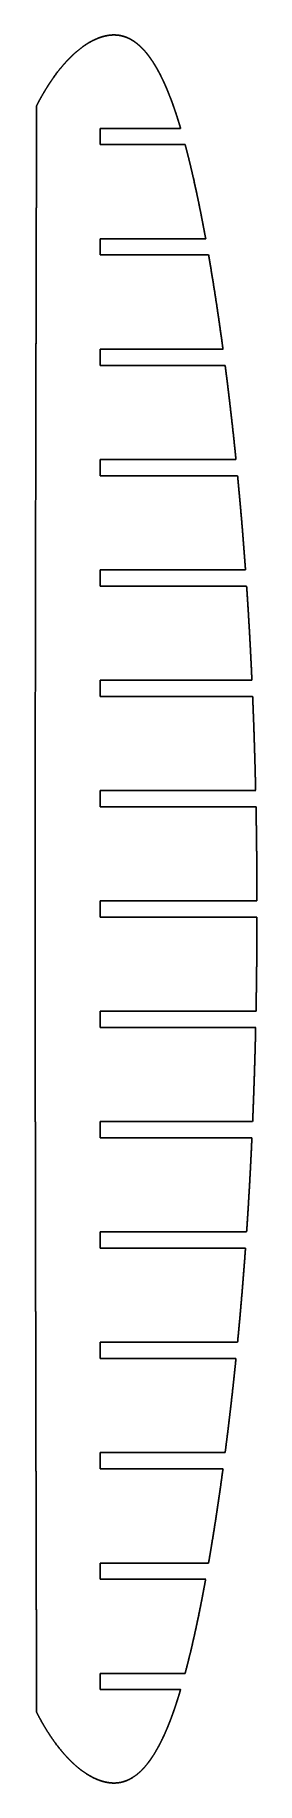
# Model space of a CAD drawing. Header units: metres. Extents: x 27 to 79, y -206 to 206.
import ezdxf

# ---------------------------------------------------------------- set-up
doc = ezdxf.new("R2010")
doc.units = ezdxf.units.M

msp = doc.modelspace()

# ---------------------------------------------------------------- linework, layer by layer
for p, q in [((42.43, 183.9, 1653), (61.37, 183.9, 1653)), ((42.43, 180.1, 1653), (62.43, 180.1, 1653)), ((42.43, 157.9, 1653), (67.26, 157.9, 1653)), ((42.43, 154.1, 1653), (67.94, 154.1, 1653)), ((42.43, 131.9, 1653), (71.33, 131.9, 1653)), ((42.43, 128.1, 1653), (71.83, 128.1, 1653)), ((42.43, 105.9, 1653), (74.38, 105.9, 1653)), ((42.43, 102.1, 1653), (74.76, 102.1, 1653)), ((42.43, 79.9, 1653), (76.62, 79.9, 1653)), ((42.43, 76.1, 1653), (76.88, 76.1, 1653)), ((42.43, 53.9, 1653), (78.13, 53.9, 1653)), ((42.43, 50.1, 1653), (78.3, 50.1, 1653)), ((42.43, 27.9, 1653), (79.01, 27.9, 1653)), ((42.43, 24.1, 1653), (79.09, 24.1, 1653)), ((42.43, 1.9, 1653), (79.31, 1.9, 1653)), ((42.43, -1.9, 1653), (79.31, -1.9, 1653)), ((42.43, -24.1, 1653), (79.09, -24.1, 1653)), ((42.43, -27.9, 1653), (79.01, -27.9, 1653)), ((42.43, -50.1, 1653), (78.3, -50.1, 1653)), ((42.43, -53.9, 1653), (78.13, -53.9, 1653)), ((42.43, -76.1, 1653), (76.88, -76.1, 1653)), ((42.43, -79.9, 1653), (76.62, -79.9, 1653)), ((42.43, -102.1, 1653), (74.76, -102.1, 1653)), ((42.43, -105.9, 1653), (74.38, -105.9, 1653)), ((42.43, -128.1, 1653), (71.83, -128.1, 1653)), ((42.43, -131.9, 1653), (71.33, -131.9, 1653)), ((42.43, -154.1, 1653), (67.93, -154.1, 1653)), ((42.43, -157.9, 1653), (67.26, -157.9, 1653)), ((42.43, -180.1, 1653), (62.43, -180.1, 1653)), ((42.43, -183.9, 1653), (61.37, -183.9, 1653))]:
    msp.add_line(p, q)
for points, knots in [([(61.37, 183.9, 1653), (61.28, 184.22, 1653), (61.18, 184.54, 1653), (61.09, 184.85, 1653), (60.99, 185.17, 1653), (60.9, 185.48, 1653), (60.8, 185.78, 1653), (60.71, 186.09, 1653), (60.41, 187.03, 1653), (60.2, 187.66, 1653), (59.99, 188.28, 1653), (59.79, 188.88, 1653), (59.58, 189.47, 1653), (59.37, 190.04, 1653), (59.17, 190.6, 1653), (58.75, 191.69, 1653), (58.54, 192.23, 1653), (58.32, 192.77, 1653), (58.09, 193.3, 1653), (57.87, 193.84, 1653), (57.63, 194.37, 1653), (57.39, 194.9, 1653), (56.88, 195.96, 1653), (56.62, 196.49, 1653), (56.36, 197.01, 1653), (56.08, 197.53, 1653), (55.79, 198.05, 1653), (55.5, 198.56, 1653), (55.19, 199.06, 1653), (54.6, 199.97, 1653), (54.32, 200.39, 1653), (54.03, 200.79, 1653), (53.74, 201.19, 1653), (53.43, 201.58, 1653), (53.11, 201.97, 1653), (52.78, 202.34, 1653), (52.09, 203.06, 1653), (51.73, 203.4, 1653), (51.36, 203.74, 1653), (50.97, 204.05, 1653), (50.57, 204.35, 1653), (50.15, 204.63, 1653), (49.72, 204.88, 1653), (49.02, 205.22, 1653), (48.76, 205.34, 1653), (48.49, 205.45, 1653), (48.22, 205.54, 1653), (47.95, 205.63, 1653), (47.68, 205.7, 1653), (47.4, 205.77, 1653), (46.73, 205.89, 1653), (46.34, 205.94, 1653), (45.95, 205.96, 1653), (45.55, 205.96, 1653), (45.16, 205.95, 1653), (44.77, 205.91, 1653), (44.38, 205.85, 1653), (43.85, 205.75, 1653), (43.71, 205.72, 1653), (43.57, 205.69, 1653), (43.43, 205.65, 1653), (43.29, 205.62, 1653), (43.15, 205.58, 1653), (43.01, 205.54, 1653), (42.71, 205.45, 1653), (42.55, 205.4, 1653), (42.4, 205.34, 1653), (42.24, 205.29, 1653), (42.08, 205.23, 1653), (41.93, 205.17, 1653), (41.77, 205.1, 1653), (41.07, 204.8, 1653), (40.53, 204.55, 1653), (40.01, 204.26, 1653), (39.49, 203.96, 1653), (38.99, 203.63, 1653), (38.5, 203.29, 1653), (38.03, 202.93, 1653), (36.78, 201.94, 1653), (36.03, 201.27, 1653), (35.31, 200.58, 1653), (34.62, 199.85, 1653), (33.95, 199.11, 1653), (33.31, 198.34, 1653), (32.69, 197.56, 1653), (31.44, 195.87, 1653), (30.81, 194.97, 1653), (30.2, 194.05, 1653), (29.62, 193.12, 1653), (29.06, 192.18, 1653), (28.52, 191.22, 1653), (28, 190.25, 1653), (27.51, 189.27, 1653)], [0, 0, 0, 0, 0, 0, 0, 0, 0, 0.041217, 0.041217, 0.041217, 0.041217, 0.041217, 0.041217, 0.041217, 0.129896, 0.129896, 0.129896, 0.129896, 0.129896, 0.129896, 0.129896, 0.218298, 0.218298, 0.218298, 0.218298, 0.218298, 0.218298, 0.218298, 0.307838, 0.307838, 0.307838, 0.307838, 0.307838, 0.307838, 0.307838, 0.383421, 0.383421, 0.383421, 0.383421, 0.383421, 0.383421, 0.383421, 0.459281, 0.459281, 0.459281, 0.459281, 0.459281, 0.459281, 0.459281, 0.502544, 0.502544, 0.502544, 0.502544, 0.502544, 0.502544, 0.502544, 0.562334, 0.562334, 0.562334, 0.562334, 0.562334, 0.562334, 0.562334, 0.584172, 0.584172, 0.584172, 0.584172, 0.584172, 0.584172, 0.584172, 0.608741, 0.608741, 0.608741, 0.608741, 0.608741, 0.608741, 0.608741, 0.695329, 0.695329, 0.695329, 0.695329, 0.695329, 0.695329, 0.695329, 0.840538, 0.840538, 0.840538, 0.840538, 0.840538, 0.840538, 0.840538, 1, 1, 1, 1, 1, 1, 1, 1, 1]), ([(27.51, 189.27, 1653), (27.51, 189.27, 1653), (27.51, 189.27, 1653), (27.51, 189.27, 1653), (27.51, 189.27, 1653), (27.51, 189.27, 1653), (27.51, 189.27, 1653), (27.51, 189.27, 1653), (27.51, 189.27, 1653), (27.51, 189.26, 1653), (27.51, 189.26, 1653), (27.51, 189.26, 1653), (27.51, 189.26, 1653), (27.51, 189.25, 1653), (27.51, 189.24, 1653), (27.51, 189.23, 1653), (27.51, 189.22, 1653), (27.51, 189.21, 1653), (27.51, 189.2, 1653), (27.51, 189.18, 1653), (27.51, 189.17, 1653), (27.51, 189.15, 1653), (27.51, 189.1, 1653), (27.51, 189.08, 1653), (27.51, 189.05, 1653), (27.51, 189.01, 1653), (27.51, 188.97, 1653), (27.51, 188.93, 1653), (27.51, 188.88, 1653), (27.51, 188.75, 1653), (27.51, 188.67, 1653), (27.51, 188.6, 1653), (27.51, 188.52, 1653), (27.51, 188.44, 1653), (27.51, 188.36, 1653), (27.51, 188.28, 1653), (27.51, 188.06, 1653), (27.5, 187.92, 1653), (27.5, 187.78, 1653), (27.5, 187.63, 1653), (27.5, 187.49, 1653), (27.5, 187.35, 1653), (27.5, 187.2, 1653), (27.5, 186.82, 1653), (27.5, 186.58, 1653), (27.5, 186.34, 1653), (27.5, 186.1, 1653), (27.5, 185.87, 1653), (27.5, 185.63, 1653), (27.5, 185.39, 1653), (27.5, 184.66, 1653), (27.5, 184.16, 1653), (27.49, 183.67, 1653), (27.49, 183.18, 1653), (27.49, 182.69, 1653), (27.49, 182.2, 1653), (27.49, 181.71, 1653), (27.49, 180.25, 1653), (27.48, 179.29, 1653), (27.48, 178.33, 1653), (27.48, 177.37, 1653), (27.48, 176.41, 1653), (27.47, 175.45, 1653), (27.47, 174.49, 1653), (27.46, 172.19, 1653), (27.46, 170.85, 1653), (27.46, 169.51, 1653), (27.45, 168.17, 1653), (27.45, 166.83, 1653), (27.45, 165.5, 1653), (27.44, 164.16, 1653), (27.43, 160.42, 1653), (27.43, 158.02, 1653), (27.42, 155.62, 1653), (27.42, 153.22, 1653), (27.41, 150.82, 1653), (27.4, 148.42, 1653), (27.4, 146.02, 1653), (27.38, 140.41, 1653), (27.38, 137.2, 1653), (27.37, 133.98, 1653), (27.36, 130.77, 1653), (27.35, 127.56, 1653), (27.35, 124.34, 1653), (27.34, 121.13, 1653), (27.33, 115.01, 1653), (27.32, 112.11, 1653), (27.31, 109.2, 1653), (27.31, 106.3, 1653), (27.3, 103.4, 1653), (27.3, 100.49, 1653), (27.29, 97.59, 1653), (27.28, 91.15, 1653), (27.27, 87.61, 1653), (27.26, 84.06, 1653), (27.26, 80.52, 1653), (27.25, 76.98, 1653), (27.25, 73.44, 1653), (27.24, 69.9, 1653), (27.23, 63.23, 1653), (27.22, 60.1, 1653), (27.22, 56.97, 1653), (27.21, 53.83, 1653), (27.21, 50.7, 1653), (27.21, 47.57, 1653), (27.2, 44.44, 1653), (27.19, 39.09, 1653), (27.19, 36.87, 1653), (27.19, 34.65, 1653), (27.18, 32.43, 1653), (27.18, 30.21, 1653), (27.18, 28, 1653), (27.18, 25.78, 1653), (27.17, 22.84, 1653), (27.17, 22.13, 1653), (27.17, 21.44, 1653), (27.17, 20.76, 1653), (27.17, 20.09, 1653), (27.17, 19.44, 1653), (27.17, 18.81, 1653), (27.16, 17.56, 1653), (27.16, 16.96, 1653), (27.16, 16.36, 1653), (27.16, 15.79, 1653), (27.16, 15.23, 1653), (27.16, 14.68, 1653), (27.16, 14.15, 1653), (27.16, 12.8, 1653), (27.16, 11.96, 1653), (27.16, 11.13, 1653), (27.15, 10.29, 1653), (27.15, 9.45, 1653), (27.15, 8.62, 1653), (27.15, 7.78, 1653), (27.15, 6.52, 1653), (27.15, 6.1, 1653), (27.15, 5.67, 1653), (27.15, 5.25, 1653), (27.15, 4.83, 1653), (27.15, 4.4, 1653), (27.15, 3.98, 1653), (27.15, 3.35, 1653), (27.15, 3.15, 1653), (27.15, 2.95, 1653), (27.15, 2.74, 1653), (27.14, 2.54, 1653), (27.14, 2.34, 1653), (27.14, 2.14, 1653), (27.14, 1.8, 1653), (27.14, 1.66, 1653), (27.14, 1.52, 1653), (27.14, 1.39, 1653), (27.14, 1.25, 1653), (27.14, 1.11, 1653), (27.14, 0.98, 1653), (27.14, 0.78, 1653), (27.14, 0.71, 1653), (27.14, 0.65, 1653), (27.14, 0.58, 1653), (27.14, 0.51, 1653), (27.14, 0.45, 1653), (27.14, 0.38, 1653), (27.14, 0.3, 1653), (27.14, 0.27, 1653), (27.14, 0.25, 1653), (27.14, 0.23, 1653), (27.14, 0.21, 1653), (27.14, 0.19, 1653), (27.14, 0.18, 1653), (27.14, 0.14, 1653), (27.14, 0.13, 1653), (27.14, 0.12, 1653), (27.14, 0.1, 1653), (27.14, 0.09, 1653), (27.14, 0.08, 1653), (27.14, 0.07, 1653), (27.14, 0.05, 1653), (27.14, 0.04, 1653), (27.14, 0.03, 1653), (27.14, 0.02, 1653), (27.14, 0.02, 1653), (27.14, 0.01, 1653), (27.14, 0.01, 1653), (27.14, 0, 1653), (27.14, 0, 1653), (27.14, 0, 1653), (27.14, 0, 1653), (27.14, 0, 1653), (27.14, 0, 1653), (27.14, 0, 1653), (27.14, 0, 1653), (27.14, 0, 1653), (27.14, 0, 1653), (27.14, -0.01, 1653), (27.14, -0.01, 1653), (27.14, -0.02, 1653), (27.14, -0.03, 1653), (27.14, -0.06, 1653), (27.14, -0.08, 1653), (27.14, -0.11, 1653), (27.14, -0.13, 1653), (27.14, -0.16, 1653), (27.14, -0.18, 1653), (27.14, -0.21, 1653), (27.14, -0.27, 1653), (27.14, -0.3, 1653), (27.14, -0.33, 1653), (27.14, -0.37, 1653), (27.14, -0.41, 1653), (27.14, -0.45, 1653), (27.14, -0.5, 1653), (27.14, -0.6, 1653), (27.14, -0.66, 1653), (27.14, -0.72, 1653), (27.14, -0.78, 1653), (27.14, -0.84, 1653), (27.14, -0.91, 1653), (27.14, -0.99, 1653), (27.14, -1.21, 1653), (27.14, -1.35, 1653), (27.14, -1.49, 1653), (27.14, -1.64, 1653), (27.14, -1.78, 1653), (27.14, -1.92, 1653), (27.14, -2.06, 1653), (27.14, -2.45, 1653), (27.15, -2.69, 1653), (27.15, -2.92, 1653), (27.15, -3.16, 1653), (27.15, -3.4, 1653), (27.15, -3.64, 1653), (27.15, -3.88, 1653), (27.15, -4.61, 1653), (27.15, -5.1, 1653), (27.15, -5.59, 1653), (27.15, -6.09, 1653), (27.15, -6.58, 1653), (27.15, -7.07, 1653), (27.15, -7.56, 1653), (27.15, -9.01, 1653), (27.15, -9.97, 1653), (27.16, -10.93, 1653), (27.16, -11.89, 1653), (27.16, -12.85, 1653), (27.16, -13.81, 1653), (27.16, -14.77, 1653), (27.16, -17.07, 1653), (27.17, -18.41, 1653), (27.17, -19.75, 1653), (27.17, -21.09, 1653), (27.17, -22.42, 1653), (27.17, -23.76, 1653), (27.17, -25.1, 1653), (27.18, -28.84, 1653), (27.18, -31.23, 1653), (27.19, -33.63, 1653), (27.19, -36.03, 1653), (27.19, -38.43, 1653), (27.2, -40.83, 1653), (27.2, -43.22, 1653), (27.21, -48.84, 1653), (27.21, -52.05, 1653), (27.22, -55.26, 1653), (27.22, -58.47, 1653), (27.23, -61.69, 1653), (27.23, -64.9, 1653), (27.24, -68.11, 1653), (27.25, -74.04, 1653), (27.25, -76.75, 1653), (27.26, -79.47, 1653), (27.26, -82.18, 1653), (27.27, -84.89, 1653), (27.27, -87.61, 1653), (27.28, -90.32, 1653), (27.29, -94.92, 1653), (27.29, -96.81, 1653), (27.29, -98.7, 1653), (27.3, -100.58, 1653), (27.3, -102.47, 1653), (27.3, -104.36, 1653), (27.31, -106.24, 1653), (27.32, -109.97, 1653), (27.32, -111.82, 1653), (27.32, -113.66, 1653), (27.33, -115.51, 1653), (27.33, -117.35, 1653), (27.34, -119.19, 1653), (27.34, -121.04, 1653), (27.35, -126.01, 1653), (27.36, -129.15, 1653), (27.37, -132.28, 1653), (27.37, -135.41, 1653), (27.38, -138.54, 1653), (27.39, -141.68, 1653), (27.4, -144.81, 1653), (27.41, -150.16, 1653), (27.41, -152.38, 1653), (27.42, -154.6, 1653), (27.43, -156.82, 1653), (27.43, -159.04, 1653), (27.44, -161.26, 1653), (27.44, -163.48, 1653), (27.45, -166.42, 1653), (27.45, -167.13, 1653), (27.45, -167.82, 1653), (27.45, -168.5, 1653), (27.46, -169.17, 1653), (27.46, -169.82, 1653), (27.46, -170.45, 1653), (27.46, -171.7, 1653), (27.46, -172.31, 1653), (27.47, -172.9, 1653), (27.47, -173.47, 1653), (27.47, -174.03, 1653), (27.47, -174.58, 1653), (27.47, -175.11, 1653), (27.48, -176.46, 1653), (27.48, -177.3, 1653), (27.48, -178.14, 1653), (27.48, -178.98, 1653), (27.48, -179.81, 1653), (27.49, -180.65, 1653), (27.49, -181.49, 1653), (27.49, -182.75, 1653), (27.49, -183.17, 1653), (27.49, -183.59, 1653), (27.49, -184.02, 1653), (27.5, -184.44, 1653), (27.5, -184.86, 1653), (27.5, -185.29, 1653), (27.5, -185.91, 1653), (27.5, -186.12, 1653), (27.5, -186.32, 1653), (27.5, -186.52, 1653), (27.5, -186.73, 1653), (27.5, -186.93, 1653), (27.5, -187.13, 1653), (27.5, -187.47, 1653), (27.5, -187.61, 1653), (27.5, -187.75, 1653), (27.5, -187.88, 1653), (27.51, -188.02, 1653), (27.51, -188.15, 1653), (27.51, -188.29, 1653), (27.51, -188.49, 1653), (27.51, -188.56, 1653), (27.51, -188.62, 1653), (27.51, -188.69, 1653), (27.51, -188.75, 1653), (27.51, -188.82, 1653), (27.51, -188.89, 1653), (27.51, -188.97, 1653), (27.51, -189, 1653), (27.51, -189.02, 1653), (27.51, -189.04, 1653), (27.51, -189.06, 1653), (27.51, -189.08, 1653), (27.51, -189.09, 1653), (27.51, -189.12, 1653), (27.51, -189.14, 1653), (27.51, -189.15, 1653), (27.51, -189.16, 1653), (27.51, -189.18, 1653), (27.51, -189.19, 1653), (27.51, -189.2, 1653), (27.51, -189.22, 1653), (27.51, -189.23, 1653), (27.51, -189.24, 1653), (27.51, -189.24, 1653), (27.51, -189.25, 1653), (27.51, -189.25, 1653), (27.51, -189.26, 1653), (27.51, -189.27, 1653), (27.51, -189.27, 1653), (27.51, -189.27, 1653), (27.51, -189.27, 1653), (27.51, -189.27, 1653), (27.51, -189.27, 1653), (27.51, -189.27, 1653), (27.51, -189.27, 1653)], [0, 0, 0, 0, 0, 0, 0, 0, 0, 0.000582, 0.000582, 0.000582, 0.000582, 0.000582, 0.000582, 0.000582, 0.001189, 0.001189, 0.001189, 0.001189, 0.001189, 0.001189, 0.001189, 0.001795, 0.001795, 0.001795, 0.001795, 0.001795, 0.001795, 0.001795, 0.002523, 0.002523, 0.002523, 0.002523, 0.002523, 0.002523, 0.002523, 0.003601, 0.003601, 0.003601, 0.003601, 0.003601, 0.003601, 0.003601, 0.005551, 0.005551, 0.005551, 0.005551, 0.005551, 0.005551, 0.005551, 0.008804, 0.008804, 0.008804, 0.008804, 0.008804, 0.008804, 0.008804, 0.015487, 0.015487, 0.015487, 0.015487, 0.015487, 0.015487, 0.015487, 0.028538, 0.028538, 0.028538, 0.028538, 0.028538, 0.028538, 0.028538, 0.046718, 0.046718, 0.046718, 0.046718, 0.046718, 0.046718, 0.046718, 0.079301, 0.079301, 0.079301, 0.079301, 0.079301, 0.079301, 0.079301, 0.122943, 0.122943, 0.122943, 0.122943, 0.122943, 0.122943, 0.122943, 0.162372, 0.162372, 0.162372, 0.162372, 0.162372, 0.162372, 0.162372, 0.210457, 0.210457, 0.210457, 0.210457, 0.210457, 0.210457, 0.210457, 0.252985, 0.252985, 0.252985, 0.252985, 0.252985, 0.252985, 0.252985, 0.283116, 0.283116, 0.283116, 0.283116, 0.283116, 0.283116, 0.283116, 0.292895, 0.292895, 0.292895, 0.292895, 0.292895, 0.292895, 0.292895, 0.302673, 0.302673, 0.302673, 0.302673, 0.302673, 0.302673, 0.302673, 0.318554, 0.318554, 0.318554, 0.318554, 0.318554, 0.318554, 0.318554, 0.326589, 0.326589, 0.326589, 0.326589, 0.326589, 0.326589, 0.326589, 0.330449, 0.330449, 0.330449, 0.330449, 0.330449, 0.330449, 0.330449, 0.333049, 0.333049, 0.333049, 0.333049, 0.333049, 0.333049, 0.333049, 0.334315, 0.334315, 0.334315, 0.334315, 0.334315, 0.334315, 0.334315, 0.334801, 0.334801, 0.334801, 0.334801, 0.334801, 0.334801, 0.334801, 0.335287, 0.335287, 0.335287, 0.335287, 0.335287, 0.335287, 0.335287, 0.336051, 0.336051, 0.336051, 0.336051, 0.336051, 0.336051, 0.336051, 0.336884, 0.336884, 0.336884, 0.336884, 0.336884, 0.336884, 0.336884, 0.337929, 0.337929, 0.337929, 0.337929, 0.337929, 0.337929, 0.337929, 0.339937, 0.339937, 0.339937, 0.339937, 0.339937, 0.339937, 0.339937, 0.342049, 0.342049, 0.342049, 0.342049, 0.342049, 0.342049, 0.342049, 0.344162, 0.344162, 0.344162, 0.344162, 0.344162, 0.344162, 0.344162, 0.347995, 0.347995, 0.347995, 0.347995, 0.347995, 0.347995, 0.347995, 0.354389, 0.354389, 0.354389, 0.354389, 0.354389, 0.354389, 0.354389, 0.367526, 0.367526, 0.367526, 0.367526, 0.367526, 0.367526, 0.367526, 0.393182, 0.393182, 0.393182, 0.393182, 0.393182, 0.393182, 0.393182, 0.428917, 0.428917, 0.428917, 0.428917, 0.428917, 0.428917, 0.428917, 0.492972, 0.492972, 0.492972, 0.492972, 0.492972, 0.492972, 0.492972, 0.578776, 0.578776, 0.578776, 0.578776, 0.578776, 0.578776, 0.578776, 0.651259, 0.651259, 0.651259, 0.651259, 0.651259, 0.651259, 0.651259, 0.701655, 0.701655, 0.701655, 0.701655, 0.701655, 0.701655, 0.701655, 0.750895, 0.750895, 0.750895, 0.750895, 0.750895, 0.750895, 0.750895, 0.834564, 0.834564, 0.834564, 0.834564, 0.834564, 0.834564, 0.834564, 0.893849, 0.893849, 0.893849, 0.893849, 0.893849, 0.893849, 0.893849, 0.913092, 0.913092, 0.913092, 0.913092, 0.913092, 0.913092, 0.913092, 0.932333, 0.932333, 0.932333, 0.932333, 0.932333, 0.932333, 0.932333, 0.96358, 0.96358, 0.96358, 0.96358, 0.96358, 0.96358, 0.96358, 0.979391, 0.979391, 0.979391, 0.979391, 0.979391, 0.979391, 0.979391, 0.986987, 0.986987, 0.986987, 0.986987, 0.986987, 0.986987, 0.986987, 0.992102, 0.992102, 0.992102, 0.992102, 0.992102, 0.992102, 0.992102, 0.994594, 0.994594, 0.994594, 0.994594, 0.994594, 0.994594, 0.994594, 0.99555, 0.99555, 0.99555, 0.99555, 0.99555, 0.99555, 0.99555, 0.996506, 0.996506, 0.996506, 0.996506, 0.996506, 0.996506, 0.996506, 0.997872, 0.997872, 0.997872, 0.997872, 0.997872, 0.997872, 0.997872, 1, 1, 1, 1, 1, 1, 1, 1, 1]), ([(67.26, 157.9, 1653), (67.26, 157.92, 1653), (67.26, 157.94, 1653), (67.25, 157.96, 1653), (67.25, 157.97, 1653), (67.24, 157.99, 1653), (67.24, 158.01, 1653), (67.24, 158.03, 1653), (66.94, 159.69, 1653), (66.63, 161.33, 1653), (66.31, 162.97, 1653), (65.99, 164.61, 1653), (65.66, 166.24, 1653), (65.32, 167.87, 1653), (64.97, 169.51, 1653), (64.36, 172.26, 1653), (64.1, 173.39, 1653), (63.84, 174.51, 1653), (63.57, 175.63, 1653), (63.3, 176.75, 1653), (63.02, 177.87, 1653), (62.73, 178.99, 1653), (62.43, 180.1, 1653)], [0, 0, 0, 0, 0, 0, 0, 0, 0, 0.006583, 0.006583, 0.006583, 0.006583, 0.006583, 0.006583, 0.006583, 0.594055, 0.594055, 0.594055, 0.594055, 0.594055, 0.594055, 0.594055, 1, 1, 1, 1, 1, 1, 1, 1, 1]), ([(71.33, 131.9, 1653), (71.29, 132.23, 1653), (71.24, 132.55, 1653), (71.2, 132.88, 1653), (71.15, 133.2, 1653), (71.11, 133.53, 1653), (71.06, 133.86, 1653), (71.02, 134.18, 1653), (70.63, 136.96, 1653), (70.28, 139.42, 1653), (69.92, 141.87, 1653), (69.55, 144.32, 1653), (69.17, 146.77, 1653), (68.77, 149.21, 1653), (68.36, 151.66, 1653), (67.94, 154.1, 1653)], [0, 0, 0, 0, 0, 0, 0, 0, 0, 0.117148, 0.117148, 0.117148, 0.117148, 0.117148, 0.117148, 0.117148, 1, 1, 1, 1, 1, 1, 1, 1, 1]), ([(74.38, 105.9, 1653), (74.35, 106.24, 1653), (74.31, 106.59, 1653), (74.28, 106.93, 1653), (74.24, 107.28, 1653), (74.21, 107.62, 1653), (74.17, 107.96, 1653), (74.14, 108.31, 1653), (73.85, 111.09, 1653), (73.58, 113.52, 1653), (73.31, 115.95, 1653), (73.03, 118.38, 1653), (72.75, 120.81, 1653), (72.45, 123.24, 1653), (72.15, 125.67, 1653), (71.83, 128.1, 1653)], [0, 0, 0, 0, 0, 0, 0, 0, 0, 0.123825, 0.123825, 0.123825, 0.123825, 0.123825, 0.123825, 0.123825, 1, 1, 1, 1, 1, 1, 1, 1, 1]), ([(76.62, 79.9, 1653), (76.42, 82.62, 1653), (76.22, 85.33, 1653), (76.01, 88.05, 1653), (75.79, 90.77, 1653), (75.55, 93.48, 1653), (75.31, 96.19, 1653), (75.06, 98.91, 1653), (74.8, 101.68, 1653), (74.79, 101.74, 1653), (74.79, 101.8, 1653), (74.78, 101.86, 1653), (74.77, 101.92, 1653), (74.77, 101.98, 1653), (74.76, 102.04, 1653), (74.76, 102.1, 1653)], [0, 0, 0, 0, 0, 0, 0, 0, 0, 0.978358, 0.978358, 0.978358, 0.978358, 0.978358, 0.978358, 0.978358, 1, 1, 1, 1, 1, 1, 1, 1, 1]), ([(79.01, 27.9, 1653), (78.97, 29.51, 1653), (78.93, 31.12, 1653), (78.89, 32.73, 1653), (78.85, 34.34, 1653), (78.8, 35.96, 1653), (78.75, 37.57, 1653), (78.7, 39.18, 1653), (78.61, 41.95, 1653), (78.57, 43.12, 1653), (78.53, 44.28, 1653), (78.48, 45.44, 1653), (78.44, 46.61, 1653), (78.39, 47.77, 1653), (78.35, 48.94, 1653), (78.3, 50.1, 1653)], [0, 0, 0, 0, 0, 0, 0, 0, 0, 0.580436, 0.580436, 0.580436, 0.580436, 0.580436, 0.580436, 0.580436, 1, 1, 1, 1, 1, 1, 1, 1, 1]), ([(74.76, -102.1, 1653), (74.77, -101.97, 1653), (74.78, -101.85, 1653), (74.79, -101.72, 1653), (74.81, -101.59, 1653), (74.82, -101.47, 1653), (74.83, -101.34, 1653), (74.84, -101.22, 1653), (75.11, -98.44, 1653), (75.35, -95.8, 1653), (75.58, -93.15, 1653), (75.81, -90.5, 1653), (76.02, -87.85, 1653), (76.23, -85.2, 1653), (76.43, -82.55, 1653), (76.62, -79.9, 1653)], [0, 0, 0, 0, 0, 0, 0, 0, 0, 0.045574, 0.045574, 0.045574, 0.045574, 0.045574, 0.045574, 0.045574, 1, 1, 1, 1, 1, 1, 1, 1, 1]), ([(71.83, -128.1, 1653), (72.06, -126.33, 1653), (72.28, -124.57, 1653), (72.5, -122.8, 1653), (72.72, -121.03, 1653), (72.93, -119.26, 1653), (73.13, -117.49, 1653), (73.33, -115.72, 1653), (73.62, -113.15, 1653), (73.71, -112.36, 1653), (73.79, -111.56, 1653), (73.88, -110.76, 1653), (73.96, -109.95, 1653), (74.05, -109.15, 1653), (74.13, -108.35, 1653), (74.24, -107.34, 1653), (74.26, -107.13, 1653), (74.28, -106.93, 1653), (74.3, -106.72, 1653), (74.32, -106.52, 1653), (74.34, -106.31, 1653), (74.36, -106.11, 1653), (74.38, -105.9, 1653)], [0, 0, 0, 0, 0, 0, 0, 0, 0, 0.638806, 0.638806, 0.638806, 0.638806, 0.638806, 0.638806, 0.638806, 0.926583, 0.926583, 0.926583, 0.926583, 0.926583, 0.926583, 0.926583, 1, 1, 1, 1, 1, 1, 1, 1, 1]), ([(67.93, -154.1, 1653), (68.05, -153.45, 1653), (68.16, -152.8, 1653), (68.27, -152.14, 1653), (68.38, -151.49, 1653), (68.49, -150.84, 1653), (68.6, -150.19, 1653), (68.7, -149.53, 1653), (69.16, -146.76, 1653), (69.49, -144.64, 1653), (69.82, -142.52, 1653), (70.14, -140.4, 1653), (70.45, -138.28, 1653), (70.75, -136.15, 1653), (71.04, -134.03, 1653), (71.33, -131.9, 1653)], [0, 0, 0, 0, 0, 0, 0, 0, 0, 0.235729, 0.235729, 0.235729, 0.235729, 0.235729, 0.235729, 0.235729, 1, 1, 1, 1, 1, 1, 1, 1, 1]), ([(62.43, -180.1, 1653), (62.44, -180.04, 1653), (62.46, -179.99, 1653), (62.47, -179.93, 1653), (62.49, -179.87, 1653), (62.5, -179.81, 1653), (62.52, -179.76, 1653), (62.53, -179.7, 1653), (63.01, -177.89, 1653), (63.45, -176.13, 1653), (63.88, -174.37, 1653), (64.29, -172.6, 1653), (64.68, -170.83, 1653), (65.06, -169.06, 1653), (65.44, -167.28, 1653), (65.99, -164.56, 1653), (66.18, -163.61, 1653), (66.36, -162.66, 1653), (66.55, -161.71, 1653), (66.73, -160.76, 1653), (66.91, -159.8, 1653), (67.08, -158.85, 1653), (67.26, -157.9, 1653)], [0, 0, 0, 0, 0, 0, 0, 0, 0, 0.020951, 0.020951, 0.020951, 0.020951, 0.020951, 0.020951, 0.020951, 0.659162, 0.659162, 0.659162, 0.659162, 0.659162, 0.659162, 0.659162, 1, 1, 1, 1, 1, 1, 1, 1, 1]), ([(27.51, -189.27, 1653), (28.05, -190.34, 1653), (28.62, -191.4, 1653), (29.22, -192.45, 1653), (29.84, -193.49, 1653), (30.48, -194.5, 1653), (31.16, -195.5, 1653), (31.86, -196.48, 1653), (33.26, -198.27, 1653), (33.94, -199.09, 1653), (34.65, -199.89, 1653), (35.38, -200.67, 1653), (36.15, -201.41, 1653), (36.96, -202.12, 1653), (37.79, -202.78, 1653), (38.95, -203.58, 1653), (39.22, -203.77, 1653), (39.51, -203.95, 1653), (39.79, -204.12, 1653), (40.08, -204.29, 1653), (40.38, -204.45, 1653), (40.68, -204.6, 1653), (41.12, -204.82, 1653), (41.25, -204.88, 1653), (41.39, -204.94, 1653), (41.53, -205, 1653), (41.67, -205.06, 1653), (41.81, -205.12, 1653), (41.95, -205.17, 1653), (42.24, -205.29, 1653), (42.39, -205.34, 1653), (42.55, -205.4, 1653), (42.71, -205.45, 1653), (42.86, -205.5, 1653), (43.02, -205.54, 1653), (43.18, -205.59, 1653), (43.81, -205.75, 1653), (44.28, -205.85, 1653), (44.76, -205.92, 1653), (45.24, -205.97, 1653), (45.73, -205.98, 1653), (46.21, -205.95, 1653), (46.7, -205.9, 1653), (47.59, -205.73, 1653), (48.01, -205.62, 1653), (48.42, -205.49, 1653), (48.83, -205.33, 1653), (49.22, -205.15, 1653), (49.6, -204.95, 1653), (49.97, -204.72, 1653), (51.1, -203.97, 1653), (51.81, -203.39, 1653), (52.47, -202.74, 1653), (53.09, -202.05, 1653), (53.67, -201.32, 1653), (54.21, -200.57, 1653), (54.72, -199.81, 1653), (55.61, -198.35, 1653), (56, -197.67, 1653), (56.37, -196.98, 1653), (56.73, -196.29, 1653), (57.07, -195.58, 1653), (57.4, -194.87, 1653), (57.72, -194.16, 1653), (58.34, -192.71, 1653), (58.64, -191.97, 1653), (58.93, -191.23, 1653), (59.21, -190.49, 1653), (59.48, -189.75, 1653), (59.74, -189, 1653), (60, -188.25, 1653), (60.39, -187.06, 1653), (60.53, -186.62, 1653), (60.67, -186.19, 1653), (60.81, -185.75, 1653), (60.94, -185.31, 1653), (61.08, -184.87, 1653), (61.21, -184.43, 1653), (61.34, -183.98, 1653), (61.34, -183.97, 1653), (61.35, -183.96, 1653), (61.35, -183.95, 1653), (61.36, -183.94, 1653), (61.36, -183.92, 1653), (61.36, -183.91, 1653), (61.37, -183.9, 1653)], [0, 0, 0, 0, 0, 0, 0, 0, 0, 0.020855, 0.020855, 0.020855, 0.020855, 0.020855, 0.020855, 0.020855, 0.0393559, 0.0393559, 0.0393559, 0.0393559, 0.0393559, 0.0393559, 0.0393559, 0.0451627, 0.0451627, 0.0451627, 0.0451627, 0.0451627, 0.0451627, 0.0451627, 0.0478095, 0.0478095, 0.0478095, 0.0478095, 0.0478095, 0.0478095, 0.0478095, 0.0507489, 0.0507489, 0.0507489, 0.0507489, 0.0507489, 0.0507489, 0.0507489, 0.0593492, 0.0593492, 0.0593492, 0.0593492, 0.0593492, 0.0593492, 0.0593492, 0.0670156, 0.0670156, 0.0670156, 0.0670156, 0.0670156, 0.0670156, 0.0670156, 0.0834415, 0.0834415, 0.0834415, 0.0834415, 0.0834415, 0.0834415, 0.0834415, 0.0973664, 0.0973664, 0.0973664, 0.0973664, 0.0973664, 0.0973664, 0.0973664, 0.111467, 0.111467, 0.111467, 0.111467, 0.111467, 0.111467, 0.111467, 0.1196206, 0.1196206, 0.1196206, 0.1196206, 0.1196206, 0.1196206, 0.1196206, 0.1198379, 0.1198379, 0.1198379, 0.1198379, 0.1198379, 0.1198379, 0.1198379, 0.1198379, 0.1198379])]:
    msp.add_open_spline(points, degree=8, knots=knots)
for points, degree in [([(42.43, 183.9, 1653), (42.43, 180.1, 1653)], 1), ([(42.43, 157.9, 1653), (42.43, 154.1, 1653)], 1), ([(42.43, 131.9, 1653), (42.43, 128.1, 1653)], 1), ([(42.43, 105.9, 1653), (42.43, 102.1, 1653)], 1), ([(42.43, 79.9, 1653), (42.43, 76.1, 1653)], 1), ([(78.13, 53.9, 1653), (78.01, 56.68, 1653), (77.87, 59.45, 1653), (77.73, 62.23, 1653), (77.58, 65, 1653), (77.42, 67.78, 1653), (77.25, 70.55, 1653), (77.07, 73.33, 1653), (76.88, 76.1, 1653)], 8), ([(42.43, 53.9, 1653), (42.43, 50.1, 1653)], 1), ([(42.43, 27.9, 1653), (42.43, 24.1, 1653)], 1), ([(79.31, 1.9, 1653), (79.31, 4.68, 1653), (79.3, 7.45, 1653), (79.28, 10.23, 1653), (79.26, 13, 1653), (79.22, 15.78, 1653), (79.19, 18.55, 1653), (79.14, 21.33, 1653), (79.09, 24.1, 1653)], 8), ([(42.43, 1.9, 1653), (42.43, 0, 1653)], 1), ([(42.43, -1.9, 1653), (42.43, 0, 1653)], 1), ([(79.09, -24.1, 1653), (79.14, -21.33, 1653), (79.19, -18.55, 1653), (79.22, -15.78, 1653), (79.26, -13, 1653), (79.28, -10.23, 1653), (79.3, -7.45, 1653), (79.31, -4.68, 1653), (79.31, -1.9, 1653)], 8), ([(42.43, -27.9, 1653), (42.43, -24.1, 1653)], 1), ([(78.3, -50.1, 1653), (78.42, -47.33, 1653), (78.52, -44.55, 1653), (78.62, -41.78, 1653), (78.72, -39, 1653), (78.8, -36.23, 1653), (78.88, -33.45, 1653), (78.95, -30.68, 1653), (79.01, -27.9, 1653)], 8), ([(42.43, -53.9, 1653), (42.43, -50.1, 1653)], 1), ([(76.88, -76.1, 1653), (77.07, -73.33, 1653), (77.25, -70.55, 1653), (77.42, -67.78, 1653), (77.58, -65, 1653), (77.73, -62.23, 1653), (77.87, -59.45, 1653), (78.01, -56.68, 1653), (78.13, -53.9, 1653)], 8), ([(42.43, -79.9, 1653), (42.43, -76.1, 1653)], 1), ([(42.43, -105.9, 1653), (42.43, -102.1, 1653)], 1), ([(42.43, -131.9, 1653), (42.43, -128.1, 1653)], 1), ([(42.43, -157.9, 1653), (42.43, -154.1, 1653)], 1), ([(42.43, -183.9, 1653), (42.43, -180.1, 1653)], 1)]:
    msp.add_open_spline(points, degree=degree)

doc.saveas('drawing.dxf')
